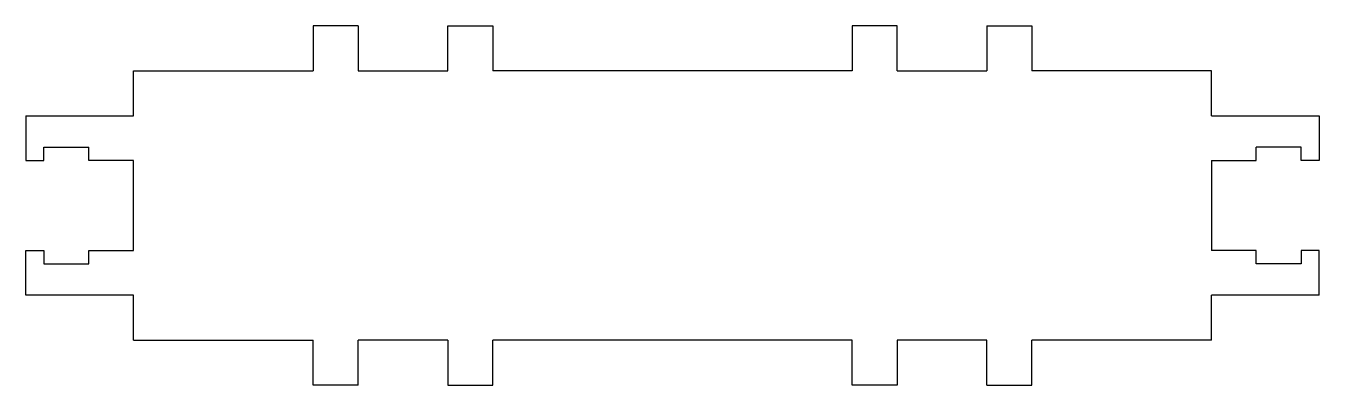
# Model space of a CAD drawing. Header units: millimetres. Extents: x -72 to 72, y -5 to 35.
import ezdxf

# ---------------------------------------------------------------- set-up
doc = ezdxf.new("R2010")
doc.units = ezdxf.units.MM

msp = doc.modelspace()

# ---------------------------------------------------------------- linework, layer by layer
at = {"color": 7, "linetype": 'Continuous', "lineweight": 25}
for p, q in [((-35, 35), (-40, 35)), ((-40, 35), (-40, 30)), ((-35, 35), (-35, 30)), ((-25, 35), (-20, 35)), ((-25, 30), (-25, 35)), ((-20, 35), (-20, 30)), ((25, 35), (20, 35)), ((20, 35), (20, 30)), ((25, 30), (25, 35)), ((35, 35), (40, 35)), ((35, 35), (35, 30)), ((40, 35), (40, 30)), ((-60, 30), (-40, 30)), ((-60, 25), (-60, 30)), ((-35, 30), (-25, 30)), ((20, 30), (-20, 30)), ((25, 30), (35, 30)), ((60, 30), (40, 30)), ((60, 25), (60, 30)), ((-72, 25), (-60, 25)), ((-72, 25), (-72, 20)), ((60, 25), (72, 25)), ((72, 25), (72, 20)), ((-70, 20), (-70, 21.5)), ((-70, 21.5), (-65, 21.5)), ((-65, 20), (-65, 21.5)), ((65, 20), (65, 21.5)), ((70, 21.5), (65, 21.5)), ((70, 20), (70, 21.5)), ((-72, 20), (-70, 20)), ((-60, 20), (-65, 20)), ((-60, 10), (-60, 20)), ((60, 20), (60, 10)), ((60, 20), (65, 20)), ((72, 20), (70, 20)), ((-72, 10), (-70, 10)), ((-72, 5), (-72, 10)), ((-70, 10), (-70, 8.5)), ((-65, 10), (-60, 10)), ((-65, 8.5), (-65, 10)), ((65, 10), (60, 10)), ((65, 8.5), (65, 10)), ((72, 10), (70, 10)), ((70, 10), (70, 8.5)), ((72, 5), (72, 10)), ((-70, 8.5), (-65, 8.5)), ((70, 8.5), (65, 8.5)), ((-60, 5), (-72, 5)), ((-60, 0), (-60, 5)), ((60, 0), (60, 5)), ((72, 5), (60, 5)), ((-60, 0), (-40, 0)), ((-40, -5), (-40, 0)), ((-35, -5), (-35, 0)), ((-25, 0), (-35, 0)), ((-25, 0), (-25, -5)), ((-20, -5), (-20, 0)), ((20, 0), (-20, 0)), ((20, -5), (20, 0)), ((25, 0), (25, -5)), ((35, 0), (25, 0)), ((35, -5), (35, 0)), ((40, -5), (40, 0)), ((60, 0), (40, 0)), ((-35, -5), (-40, -5)), ((-25, -5), (-20, -5)), ((25, -5), (20, -5)), ((35, -5), (40, -5))]:
    msp.add_line(p, q, dxfattribs=at)

doc.saveas('drawing.dxf')
